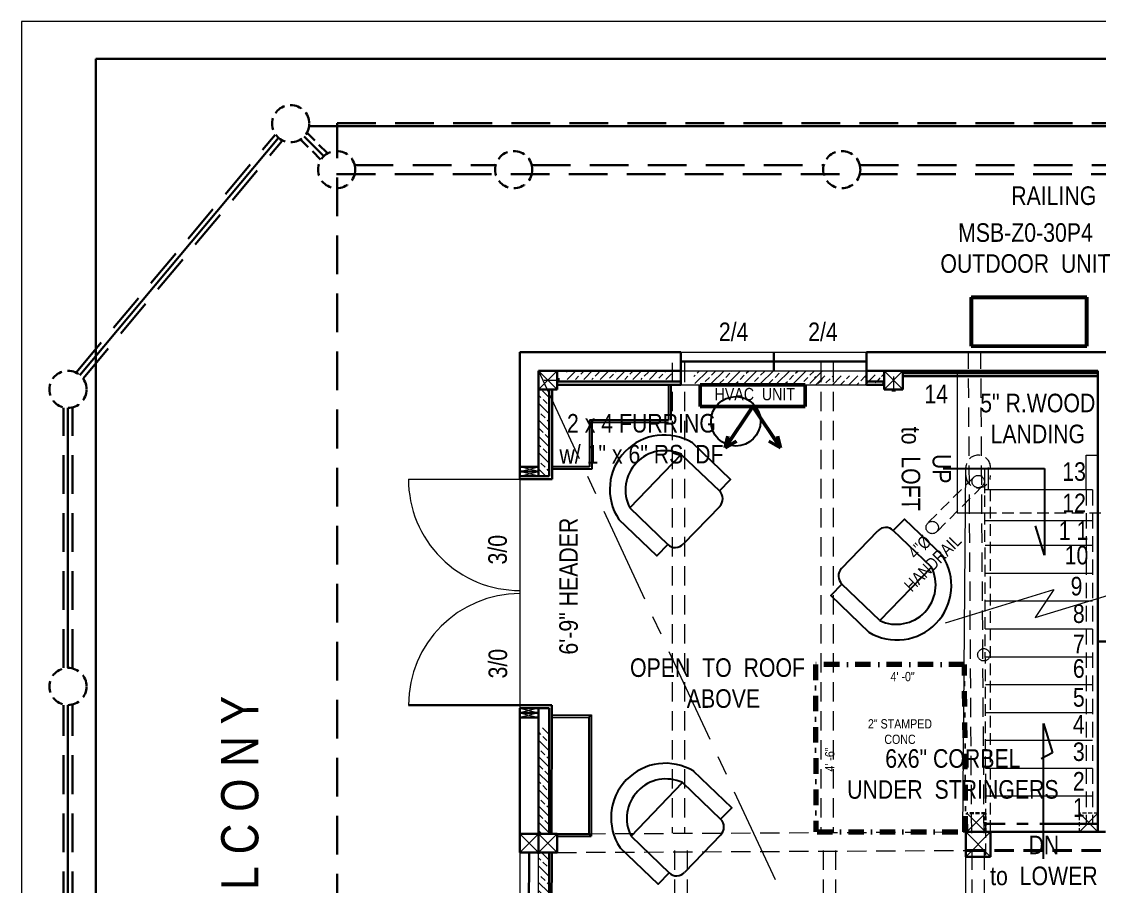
# Model space of a CAD drawing. Header units: inches. Extents: x -298 to 15350, y -6 to 2753.
# Drawn here: x 7122.6 to 7470.8, y 1494.3 to 1773.8 of the extents above; entities that cross this region are included whole.
import ezdxf

# ---------------------------------------------------------------- set-up
doc = ezdxf.new("R2010")
doc.units = ezdxf.units.IN
doc.header["$MEASUREMENT"] = 0
for name, pattern in [('CENTER', [2, 1.25, -0.25, 0.25, -0.25]), ('DASHDOT2', [0.5, 0.25, -0.125, 0, -0.125]), ('HIDDEN', [0.375, 0.25, -0.125])]:
    doc.linetypes.add(name, pattern=pattern)
for name, color, linetype, lineweight in [('BUILT-INS', 36, 'Continuous', 25), ('CABINETS', 36, 'HIDDEN', 25), ('DOORS', 7, 'Continuous', 60), ('EXISTING CEILING BEAMS', 255, 'HIDDEN', 20), ('FLOOR JOIST', 7, 'Continuous', 20), ('FURNITURE', 36, 'Continuous', 25), ('HVAC', 1, 'Continuous', 50), ('NEW  ROUIGH SAWN  BEAMS', 3, 'HIDDEN', 40), ('NEW FRAMING', 6, 'Continuous', 30), ('NEW FRAMMING', 6, 'Continuous', 30), ('PLUMBING', 3, 'Continuous', 20), ('ROOF', 7, 'HIDDEN', 30), ('ROOF FRAMING', 7, 'Continuous', 20), ('STAIRS', 7, 'Continuous', 20), ('WALL FRAMING', 9, 'CENTER', 30), ('WALLS', 7, 'Continuous', 30), ('WINDOWS', 5, 'Continuous', 30)]:
    doc.layers.add(name, color=color, linetype=linetype, lineweight=lineweight)
for name, color, linetype in [('TEXT', 7, 'Continuous'), ('TEXT80', 9, 'Continuous'), ('TITLE BLOCK', 7, 'Continuous')]:
    doc.layers.add(name, color=color, linetype=linetype)
doc.styles.add('ARCHENT', font='technical.ttf', dxfattribs={"height": 6})

# ---------------------------------------------------------------- blocks, each defined once
blk = doc.blocks.new('A$C4B672F97')
at = {"layer": 'STAIRS', "color": 7, "linetype": 'HIDDEN', "lineweight": 9, "ltscale": 15}
for p, q in [((-3.14, 2.52), (-17.99, -12.33)), ((-0.31, -0.31), (-15.16, -15.16))]:
    blk.add_line(p, q, dxfattribs=at)
at = {"layer": 'STAIRS', "linetype": 'DASHDOT2', "lineweight": 9, "ltscale": 150}
for centre in [(-1.72, 1.1), (-16.57, -13.75)]:
    blk.add_circle(centre, 2, dxfattribs=at)
at = {"layer": 'STAIRS', "color": 7, "linetype": 'HIDDEN', "lineweight": 9, "ltscale": 15}
for centre, start, end in [((-1.72, 5.62), 0, 180), ((-1.72, 3.1), 180, 0)]:
    blk.add_arc(centre, 4, start, end, dxfattribs=at)

msp = doc.modelspace()

# ---------------------------------------------------------------- hatches: boundary and pattern name
at = {"layer": 'NEW FRAMING', "linetype": 'Continuous', "lineweight": 9, "ltscale": 25}
h = msp.add_hatch(dxfattribs=at)
h.set_pattern_fill('ANSI33', color=256, scale=15, style=0)
h.set_pattern_definition([(45, (2360.5694, 394.9716), (-2.6516504, 2.6516504), []), (45, (2363.221, 394.9716), (-2.6516504, 2.6516504), [1.875, -0.9375])])
h.paths.add_polyline_path([(7298.58661, 1661.12837), (7298.58661, 1658.12837), (7332.58661, 1658.12837), (7332.58661, 1661.12837)])
h = msp.add_hatch(dxfattribs=at)
h.set_pattern_fill('ANSI33', color=256, scale=15, style=0)
h.set_pattern_definition([(45, (2404.787, 396.599), (-2.6516504, 2.6516504), []), (45, (2407.4385, 396.599), (-2.6516504, 2.6516504), [1.875, -0.9375])])
h.paths.add_polyline_path([(7381.80406, 1659.75569), (7339.80406, 1659.75569), (7339.80406, 1656.75569), (7381.80406, 1656.75569)])
h.paths.add_polyline_path([(7381.80406, 1660.90908), (7339.80406, 1660.90908), (7339.80406, 1659.75569), (7381.80406, 1659.75569)])
h = msp.add_hatch(dxfattribs=at)
h.set_pattern_fill('ANSI33', color=256, scale=15, style=0)
h.set_pattern_definition([(45, (2443.792, 396.166), (-2.6516504, 2.6516504), []), (45, (2446.4437, 396.166), (-2.6516504, 2.6516504), [1.875, -0.9375])])
h.paths.add_polyline_path([(7401.34281, 1656.32279), (7401.34281, 1659.32279), (7378.80933, 1659.32279), (7378.80933, 1656.32279)])
h = msp.add_hatch(dxfattribs=at)
h.set_pattern_fill('ANSI33', color=256, scale=15, style=0)
h.set_pattern_definition([(45, (2459.9864, 396.4), (-2.6516504, 2.6516504), []), (45, (2462.638, 396.4), (-2.6516504, 2.6516504), [1.875, -0.9375])])
h.paths.add_polyline_path([(7401.34281, 1656.55696), (7401.34281, 1659.55696), (7395.00364, 1659.55696), (7395.00364, 1656.55696)])
h = msp.add_hatch(dxfattribs=at)
h.set_pattern_fill('ANSI33', color=256, scale=15, style=0)
h.set_pattern_definition([(45, (2445.6567, 397.017), (-2.6516504, 2.6516504), []), (45, (2448.3084, 397.017), (-2.6516504, 2.6516504), [1.875, -0.9375])])
h.paths.add_polyline_path([(7407.34281, 1660.90935), (7407.34281, 1660.17365), (7422.67399, 1660.17365), (7422.67399, 1660.90935)])
h.paths.add_polyline_path([(7407.34281, 1659.90935), (7422.67399, 1659.90937), (7422.67399, 1660.17365), (7407.34281, 1660.17365)])
h = msp.add_hatch(dxfattribs=at)
h.set_pattern_fill('ANSI33', color=256, scale=15, style=0)
h.set_pattern_definition([(45, (2496.0007, 396.7866), (-2.6516504, 2.6516504), []), (45, (2498.6523, 396.7866), (-2.6516504, 2.6516504), [1.875, -0.9375])])
h.paths.add_polyline_path([(7470.34291, 1659.94346), (7470.34291, 1660.90934), (7431.01791, 1660.90934), (7431.01791, 1659.94346)])
h = msp.add_hatch(dxfattribs=at)
h.set_pattern_fill('ANSI33', color=256, scale=15, angle=90, style=0)
h.set_pattern_definition([(135, (8555.9147, -3317.5678), (-2.6516504, -2.6516504), []), (135, (8555.9147, -3314.916), (-2.6516504, -2.6516504), [1.875, -0.9375])])
h.paths.add_polyline_path([(7289.75792, 1626.90975), (7292.75792, 1626.90975), (7292.75792, 1654.44943), (7289.75792, 1654.44943)])
h = msp.add_hatch(dxfattribs=at)
h.set_pattern_fill('ANSI33', color=256, scale=15, angle=90, style=0)
h.set_pattern_definition([(135, (8555.8597, -3426.424), (-2.6516504, -2.6516504), []), (135, (8555.8597, -3423.7724), (-2.6516504, -2.6516504), [1.875, -0.9375])])
h.paths.add_polyline_path([(7289.7029, 1511.59322), (7292.7029, 1511.59322), (7292.7029, 1545.59322), (7289.7029, 1545.59322)])
h = msp.add_hatch(dxfattribs=at)
h.set_pattern_fill('ANSI33', color=256, scale=15, angle=90, style=0)
h.set_pattern_definition([(135, (8555.89, -3467.057), (-2.6516504, -2.6516504), []), (135, (8555.89, -3464.4054), (-2.6516504, -2.6516504), [1.875, -0.9375])])
h.paths.add_polyline_path([(7289.73314, 1470.96018), (7292.73314, 1470.96018), (7292.73314, 1504.96018), (7289.73314, 1504.96018)])

# ---------------------------------------------------------------- linework, layer by layer
at = {"layer": 'BUILT-INS', "ltscale": 20}
for p, q in [((7331.59281, 1656.4094), (7331.59281, 1644.90887)), ((7332.34281, 1656.4094), (7332.34281, 1644.90887)), ((7331.59281, 1644.90887), (7306.0827, 1644.90887)), ((7331.59281, 1644.15887), (7306.0827, 1644.15887)), ((7306.09748, 1644.90887), (7306.08425, 1629.90255)), ((7306.84748, 1644.90821), (7306.83358, 1629.15189)), ((7306.08425, 1629.90255), (7294.00181, 1629.90255)), ((7306.83425, 1629.15255), (7294.00181, 1629.15255)), ((7293.88753, 1549.65272), (7306.61878, 1549.70463)), ((7293.8908, 1548.90273), (7305.86886, 1548.955)), ((7305.86886, 1548.955), (7305.85026, 1511.3138)), ((7306.61954, 1549.70463), (7306.59989, 1510.57178)), ((7295.59052, 1511.26902), (7305.85026, 1511.3138)), ((7295.5938, 1510.51903), (7306.59989, 1510.57178))]:
    msp.add_line(p, q, dxfattribs=at)
at = {"layer": 'CABINETS', "color": 7, "ltscale": 25}
msp.add_line((7283.59281, 1625.90975), (7283.59283, 1626.90975), dxfattribs=at)
at = {"layer": 'CABINETS', "ltscale": 25}
for p, q in [((7305.86886, 1548.955), (7306.61878, 1549.70463)), ((7305.85026, 1511.31994), (7306.59989, 1510.57178))]:
    msp.add_line(p, q, dxfattribs=at)
at = {"layer": 'DOORS', "color": 6, "lineweight": 9, "ltscale": 15}
msp.add_line((7247.59281, 1625.90975), (7283.59281, 1625.90975), dxfattribs=at)
at = {"layer": 'DOORS', "color": 6, "linetype": 'Continuous', "lineweight": 9, "ltscale": 25}
for centre, start, end in [((7283.59281, 1625.90975), 180, 270.0000624), ((7283.59281, 1552.90975), 90.0000624, 180)]:
    msp.add_arc(centre, 36, start, end, dxfattribs=at)
at = {"layer": 'EXISTING CEILING BEAMS', "linetype": 'HIDDEN', "ltscale": 25}
for p, q in [((7429.57206, 1511.54059), (7428.52354, 1666.90859)), ((7433.5697, 1511.55743), (7432.52368, 1666.9085)), ((7332.80919, 1663.44943), (7332.8093, 1511.45699)), ((7336.80685, 1663.45958), (7336.8093, 1511.45699)), ((7380.80919, 1663.44943), (7380.8093, 1511.45699)), ((7384.80685, 1663.45958), (7384.8093, 1511.45699)), ((7333.59109, 1505.9049), (7333.5912, 1353.91246)), ((7337.58876, 1505.91505), (7337.5912, 1353.91246)), ((7381.59109, 1505.9049), (7381.5912, 1353.91246)), ((7385.58876, 1505.91505), (7385.5912, 1353.91246)), ((7429.59109, 1505.9018), (7429.5912, 1353.90935)), ((7433.58876, 1505.91194), (7433.5912, 1353.90935))]:
    msp.add_line(p, q, dxfattribs=at)
at = {"layer": 'EXISTING CEILING BEAMS', "color": 6, "linetype": 'Continuous', "lineweight": 9, "ltscale": 25}
for p, q in [((7289.592, 1628.40975), (7283.59281, 1629.90975)), ((7283.59281, 1628.40975), (7289.592, 1629.90975)), ((7289.592, 1626.90975), (7283.59281, 1628.40975)), ((7283.59281, 1626.90975), (7289.592, 1628.40975)), ((7289.58769, 1550.40895), (7283.5883, 1548.90974)), ((7289.58788, 1551.90895), (7283.5885, 1550.40974)), ((7283.5885, 1550.40974), (7289.58749, 1548.90895)), ((7283.5887, 1551.90974), (7289.58769, 1550.40895))]:
    msp.add_line(p, q, dxfattribs=at)
at = {"layer": 'EXISTING CEILING BEAMS', "color": 7, "ltscale": 25}
for p, q in [((7295.59052, 1511.26902), (7427.64162, 1511.9244)), ((7295.59052, 1505.26902), (7427.64162, 1505.9244))]:
    msp.add_line(p, q, dxfattribs=at)
at = {"layer": 'FLOOR JOIST', "color": 1, "linetype": 'DASHDOT2', "lineweight": 100, "ltscale": 20}
for p, q in [((7427.22112, 1566.0332), (7379.11734, 1565.99049)), ((7379.11734, 1565.99049), (7379.19234, 1511.99049)), ((7427.64402, 1511.99089), (7427.22112, 1566.0332)), ((7379.64402, 1511.99089), (7427.64402, 1511.99089))]:
    msp.add_line(p, q, dxfattribs=at)
at = {"layer": 'FURNITURE', "linetype": 'Continuous', "ltscale": 0.75}
for p, q in [((7319.11622, 1616.6209), (7335.77202, 1633.92034)), ((7348.15171, 1617.10092), (7336.39271, 1604.88752)), ((7387.49943, 1597.00367), (7399.25843, 1609.21707)), ((7416.53492, 1597.48369), (7399.87912, 1580.18425)), ((7319.52857, 1510.52921), (7336.18437, 1527.82865)), ((7348.56406, 1511.00923), (7336.80506, 1498.79583))]:
    msp.add_line(p, q, dxfattribs=at)
for points in [[(7335.75636, 1633.91785), (7335.75636, 1633.91785), (7348.04069, 1622.09057), (7351.60979, 1625.79759), (7339.32546, 1637.62487)], [(7319.11622, 1616.6209), (7319.11622, 1616.6209), (7331.40055, 1604.79362), (7327.83145, 1601.0866), (7315.54712, 1612.91388)], [(7416.53492, 1597.48369), (7416.53492, 1597.48369), (7404.25059, 1609.31097), (7407.81969, 1613.01799), (7420.10402, 1601.19071)], [(7399.89479, 1580.18674), (7399.89479, 1580.18674), (7387.61046, 1592.01402), (7384.04136, 1588.307), (7396.32569, 1576.47972)], [(7336.16871, 1527.82616), (7336.16871, 1527.82616), (7348.45304, 1515.99888), (7352.02214, 1519.7059), (7339.73781, 1531.53318)], [(7319.52857, 1510.52921), (7319.52857, 1510.52921), (7331.8129, 1498.70193), (7328.2438, 1494.99491), (7315.95947, 1506.82219)]]:
    msp.add_lwpolyline(points, dxfattribs=at)
at = {"layer": 'FURNITURE', "linetype": 'Continuous', "ltscale": 15}
msp.add_circle((7353.34306, 1644.59637), 8, dxfattribs=at)
at = {"layer": 'FURNITURE', "linetype": 'Continuous', "ltscale": 0.75}
for centre, radius, start, end in [((7330.22439, 1622.5938), 17.58189, 58.7663418, 213.4055618), ((7330.40974, 1622.41534), 12.69327, 65.0105418, 207.1613018), ((7345.59303, 1619.54684), 3.5301, 316.0859418, 46.0859418), ((7401.80144, 1606.76867), 3.5301, 46.0859418, 136.0859418), ((7333.8497, 1607.33592), 3.5301, 226.0859418, 316.0859418), ((7405.42675, 1591.5108), 17.58189, 238.7663418, 33.4055618), ((7390.05812, 1594.55775), 3.5301, 136.0859418, 226.0859418), ((7405.2414, 1591.68925), 12.69327, 245.0105418, 27.1613018), ((7330.63674, 1516.50211), 17.58189, 58.7663418, 213.4055618), ((7330.82209, 1516.32365), 12.69327, 65.0105418, 207.1613018), ((7346.00538, 1513.45515), 3.5301, 316.0859418, 46.0859418), ((7334.26205, 1501.24423), 3.5301, 226.0859418, 316.0859418)]:
    msp.add_arc(centre, radius, start, end, dxfattribs=at)
at = {"layer": 'HVAC', "color": 1, "linetype": 'Continuous', "lineweight": 50, "ltscale": 20}
for p, q in [((7429.39381, 1684.62098), (7466.64381, 1684.62098)), ((7429.39381, 1684.62098), (7429.39381, 1668.87098)), ((7466.64381, 1684.62098), (7466.64381, 1668.87098)), ((7429.39381, 1668.87098), (7466.64381, 1668.87098))]:
    msp.add_line(p, q, dxfattribs=at)
at = {"layer": 'HVAC', "ltscale": 15}
for p, q in [((7341.80808, 1656.41567), (7341.8055, 1649.41567)), ((7375.80808, 1656.40315), (7375.8055, 1649.40315))]:
    msp.add_line(p, q, dxfattribs=at)
at = {"layer": 'HVAC', "ltscale": 25}
for p, q in [((7375.80808, 1656.40315), (7341.80808, 1656.41567)), ((7375.8055, 1649.40315), (7341.8055, 1649.41567)), ((7358.8055, 1649.40941), (7349.86694, 1636.04785)), ((7358.8055, 1649.40941), (7367.74406, 1636.04785)), ((7350.78512, 1639.80065), (7349.86694, 1636.04785)), ((7349.86694, 1636.04785), (7353.55669, 1638.20478)), ((7367.74406, 1636.04785), (7364.05431, 1638.20478)), ((7366.82588, 1639.80065), (7367.74406, 1636.04785))]:
    msp.add_line(p, q, dxfattribs=at)
at = {"layer": 'NEW  ROUIGH SAWN  BEAMS', "color": 6, "linetype": 'HIDDEN', "ltscale": 25}
msp.add_line((7427.59333, 1505.89996), (7610.60031, 1505.90668), dxfattribs=at)
at = {"layer": 'NEW FRAMING', "color": 28, "lineweight": 30, "ltscale": 15}
msp.add_line((7407.34286, 1659.15935), (7470.34291, 1659.15944), dxfattribs=at)
at = {"layer": 'NEW FRAMING', "ltscale": 15}
for p, q in [((7407.34287, 1660.15935), (7470.34291, 1660.15944)), ((7295.59281, 1657.40935), (7335.59281, 1657.40941)), ((7395.59281, 1657.40949), (7401.34281, 1657.4095)), ((7283.59281, 1552.90975), (7247.59281, 1552.90975)), ((7283.59281, 1552.90975), (7289.59281, 1552.90975)), ((7293.08364, 1551.9085), (7293.03274, 1511.26902)), ((7293.09281, 1505.26902), (7293.06178, 1468.05622)), ((7293.87632, 1505.26902), (7293.84686, 1468.05621))]:
    msp.add_line(p, q, dxfattribs=at)
at = {"layer": 'NEW FRAMING', "color": 28, "ltscale": 15}
for p, q in [((7294.05732, 1654.90935), (7294.00017, 1625.90255)), ((7295.59281, 1656.40935), (7335.59281, 1656.40941)), ((7395.59281, 1656.40949), (7401.34281, 1656.4095)), ((7293.88341, 1552.91574), (7293.82275, 1511.26902))]:
    msp.add_line(p, q, dxfattribs=at)
at = {"layer": 'NEW FRAMING', "color": 28, "lineweight": 20, "ltscale": 15}
msp.add_line((7335.59282, 1656.40941), (7395.59282, 1656.40941), dxfattribs=at)
at = {"layer": 'NEW FRAMING', "color": 6, "ltscale": 15}
for p, q in [((7289.592, 1629.90975), (7283.59281, 1629.90975)), ((7289.592, 1628.40975), (7283.59281, 1628.40975)), ((7289.592, 1626.90975), (7283.59281, 1626.90975)), ((7293.08776, 1626.90975), (7289.592, 1626.90975)), ((7289.58769, 1550.40895), (7283.5885, 1550.40974)), ((7289.58788, 1551.90895), (7283.5887, 1551.90974)), ((7293.08364, 1551.9085), (7289.58788, 1551.90895)), ((7289.58749, 1548.90895), (7283.5883, 1548.90974))]:
    msp.add_line(p, q, dxfattribs=at)
at = {"layer": 'NEW FRAMING', "color": 7, "ltscale": 15}
for p, q in [((7283.59283, 1626.90975), (7289.59283, 1626.90975)), ((7289.592, 1551.90793), (7283.59281, 1551.90871))]:
    msp.add_line(p, q, dxfattribs=at)
at = {"layer": 'NEW FRAMING', "color": 28, "lineweight": 30, "ltscale": 25}
msp.add_line((7283.59281, 1625.90975), (7294.00017, 1625.90255), dxfattribs=at)
at = {"layer": 'NEW FRAMING', "ltscale": 25}
for p, q in [((7289.58883, 1552.90896), (7293.88266, 1552.91574)), ((7289.59281, 1552.90975), (7293.88264, 1552.90274))]:
    msp.add_line(p, q, dxfattribs=at)
at = {"layer": 'NEW FRAMMING', "color": 6, "linetype": 'Continuous', "ltscale": 25}
msp.add_line((7293.08776, 1654.90935), (7293.08776, 1626.90975), dxfattribs=at)
at = {"layer": 'PLUMBING', "color": 1, "linetype": 'Continuous', "lineweight": 50, "ltscale": 20}
for p, q in [((7429.48428, 1684.65472), (7466.73428, 1684.65472)), ((7429.48428, 1684.65472), (7429.48428, 1668.90472)), ((7466.73428, 1684.65472), (7466.73428, 1668.90472)), ((7429.48428, 1668.90472), (7466.73428, 1668.90472))]:
    msp.add_line(p, q, dxfattribs=at)
at = {"layer": 'ROOF', "linetype": 'Continuous', "ltscale": 50}
for p, q in [((7215.5465, 1739.90935), (7757.59281, 1739.90935)), ((7141.44443, 1659.5099), (7205.64889, 1736.19856)), ((7137.59281, 1564.90935), (7137.59281, 1648.90935)), ((7137.59281, 1467.90935), (7137.59281, 1552.90935))]:
    msp.add_line(p, q, dxfattribs=at)
at = {"layer": 'ROOF', "color": 7, "linetype": 'HIDDEN', "ltscale": 50}
msp.add_line((7224.59281, 1279.60633), (7224.59281, 1740.90935), dxfattribs=at)
at = {"layer": 'ROOF', "linetype": 'HIDDEN', "ltscale": 50}
for p, q in [((7224.59281, 1740.90935), (7787.59281, 1740.90935)), ((7140.29429, 1660.4728), (7204.49876, 1737.16147)), ((7142.59457, 1658.54699), (7206.79903, 1735.23566)), ((7220.25371, 1730.24845), (7213.8875, 1736.61466)), ((7230.20712, 1727.40935), (7275.78333, 1727.40935)), ((7287.40228, 1727.40935), (7381.78333, 1727.40935)), ((7393.40228, 1727.40935), (7503.78333, 1727.40935)), ((7224.39764, 1724.40935), (7735.78333, 1724.40935)), ((7136.09281, 1564.90935), (7136.09281, 1648.90935)), ((7139.09281, 1564.90935), (7139.09281, 1648.90935)), ((7136.09281, 1467.90935), (7136.09281, 1552.90935)), ((7139.09281, 1467.90935), (7139.09281, 1552.90935))]:
    msp.add_line(p, q, dxfattribs=at)
at = {"layer": 'ROOF', "linetype": 'HIDDEN', "ltscale": 15}
for p, q in [((7219.19305, 1729.18779), (7212.82684, 1735.554)), ((7221.31437, 1731.30911), (7214.94816, 1737.67532))]:
    msp.add_line(p, q, dxfattribs=at)
at = {"layer": 'ROOF', "ltscale": 15}
for centre in [(7209.5484, 1740.75859), (7224.39764, 1725.90935), (7281.59281, 1725.90935), (7387.59281, 1725.90935), (7137.59281, 1654.90935), (7137.59281, 1558.90935)]:
    msp.add_circle(centre, 6, dxfattribs=at)
at = {"layer": 'ROOF FRAMING', "color": 7, "linetype": 'CENTER', "lineweight": 9, "ltscale": 25}
msp.add_line((7289.59281, 1660.90935), (7429.5912, 1359.90935), dxfattribs=at)
at = {"layer": 'ROOF FRAMING', "color": 7, "linetype": 'DASHDOT2', "lineweight": 9, "ltscale": 150}
msp.add_line((7433.81395, 1621.37518), (7433.81395, 1629.33864), dxfattribs=at)
at = {"layer": 'STAIRS', "linetype": 'Continuous', "ltscale": 15}
for p in [(7424.84281, 1660.90935), (7434.84281, 1614.90935)]:
    msp.add_line(p, (7424.84281, 1614.90935), dxfattribs=at)
at = {"layer": 'STAIRS', "linetype": 'Continuous', "lineweight": 20, "ltscale": 15}
for p, q in [((7466.52004, 1622.43222), (7466.52007, 1633.66417)), ((7426.66183, 1511.91712), (7427.66183, 1629.65019)), ((7435.0202, 1622.43222), (7435.02023, 1629.66525)), ((7468.55126, 1612.43215), (7433.84714, 1612.43218))]:
    msp.add_line(p, q, dxfattribs=at)
at = {"layer": 'STAIRS', "color": 7, "linetype": 'Continuous', "lineweight": 9, "ltscale": 20}
msp.add_line((7466.58283, 1633.66417), (7470.58283, 1633.66405), dxfattribs=at)
at = {"layer": 'STAIRS', "linetype": 'HIDDEN', "lineweight": 20, "ltscale": 15}
for p, q in [((7434.1637, 1504.41712), (7433.81395, 1623.75937)), ((7435.59281, 1511.94692), (7435.59281, 1622.41717))]:
    msp.add_line(p, q, dxfattribs=at)
at = {"layer": 'STAIRS', "lineweight": 20, "ltscale": 15}
for p, q in [((7468.55126, 1622.43222), (7433.81785, 1622.42711)), ((7468.55126, 1604.43222), (7433.87059, 1604.43222)), ((7468.55126, 1595.43222), (7433.89696, 1595.43222)), ((7421.13276, 1579.48161), (7456.07433, 1590.2687)), ((7450.127, 1581.14329), (7482.20206, 1591.04544)), ((7456.07433, 1590.2687), (7450.127, 1581.14329)), ((7468.55126, 1586.43228), (7433.92334, 1586.43222)), ((7468.55126, 1577.43222), (7433.94972, 1577.43222)), ((7468.55126, 1568.43222), (7433.97609, 1568.43222)), ((7468.55126, 1559.43228), (7434.00247, 1559.43222)), ((7468.55126, 1550.43228), (7434.02884, 1550.43222)), ((7468.55126, 1541.43228), (7434.05522, 1541.43222)), ((7468.55126, 1532.43228), (7434.0816, 1532.43222)), ((7468.55126, 1523.43222), (7434.10797, 1523.43222))]:
    msp.add_line(p, q, dxfattribs=at)
at = {"layer": 'STAIRS', "linetype": 'HIDDEN', "lineweight": 9, "ltscale": 20}
for p, q in [((7466.52004, 1622.43222), (7466.52004, 1514.43222)), ((7468.55126, 1622.43222), (7468.55126, 1514.43222))]:
    msp.add_line(p, q, dxfattribs=at)
at = {"layer": 'STAIRS', "color": 9, "linetype": 'HIDDEN', "lineweight": 20, "ltscale": 15}
msp.add_line((7471.34281, 1614.90935), (7434.84281, 1614.90935), dxfattribs=at)
at = {"layer": 'STAIRS', "color": 6, "linetype": 'HIDDEN', "lineweight": 9, "ltscale": 5}
for p in [(7464.36812, 1511.9258), (7470.36812, 1517.9258)]:
    msp.add_line(p, (7464.36812, 1517.9258), dxfattribs=at)
at = {"layer": 'STAIRS', "linetype": 'CENTER', "lineweight": 9, "ltscale": 25}
msp.add_line((7427.59366, 1505.6744), (7427.59366, 1359.90935), dxfattribs=at)
at = {"layer": 'STAIRS', "color": 9, "linetype": 'DASHDOT2', "lineweight": 9, "ltscale": 150}
msp.add_circle((7433.49011, 1569.14227), 2, dxfattribs=at)
at = {"layer": 'TEXT', "color": 9, "linetype": 'Continuous', "ltscale": 15}
for p, q in [((7420.358, 1629.3537), (7453.09281, 1629.3537)), ((7453.09281, 1629.3537), (7453.09281, 1601.33499)), ((7453.09281, 1601.33499), (7450.23294, 1610.80724))]:
    msp.add_line(p, q, dxfattribs=at)
at = {"layer": 'TEXT', "linetype": 'Continuous', "ltscale": 15}
for p, q in [((7452.81265, 1503.17929), (7452.81265, 1546.89408)), ((7452.81265, 1546.89408), (7455.67252, 1537.42183))]:
    msp.add_line(p, q, dxfattribs=at)
at = {"layer": 'TEXT', "ltscale": 15}
msp.add_line((7455.67252, 1537.42183), (7452.02074, 1535.48107), dxfattribs=at)
at = {"layer": 'TITLE BLOCK', "color": 7, "linetype": 'Continuous', "lineweight": 0, "ltscale": 0.5}
for p, q in [((7938.57585, 1773.76344), (7122.5914, 1773.76344)), ((7122.5914, 1773.76344), (7122.5914, 1245.76553))]:
    msp.add_line(p, q, dxfattribs=at)
at = {"layer": 'TITLE BLOCK', "color": 7, "linetype": 'Continuous', "lineweight": 30, "ltscale": 0.5}
for p, q in [((7146.5914, 1761.76344), (7146.5914, 1257.76553)), ((7926.57585, 1761.76344), (7146.5914, 1761.76344))]:
    msp.add_line(p, q, dxfattribs=at)
at = {"layer": 'WALL FRAMING', "color": 7, "ltscale": 15}
for p, q in [((7295.59281, 1660.90935), (7289.59281, 1660.90935)), ((7407.34281, 1660.90935), (7401.34281, 1660.90935)), ((7283.59052, 1505.26902), (7283.59052, 1511.26902)), ((7283.59281, 1505.27131), (7283.59281, 1510.85113))]:
    msp.add_line(p, q, dxfattribs=at)
at = {"layer": 'WALL FRAMING', "color": 9, "linetype": 'Continuous', "lineweight": 9, "ltscale": 150}
for p, q in [((7291.48321, 1657.93319), (7296.17473, 1657.93319)), ((7296.17473, 1658.52404), (7296.17473, 1657.93319)), ((7296.17473, 1657.93319), (7296.17473, 1657.34234)), ((7404.34281, 1659.01895), (7404.34281, 1654.32743)), ((7404.34281, 1654.32743), (7403.75196, 1654.32743)), ((7404.93366, 1654.32743), (7404.34281, 1654.32743))]:
    msp.add_line(p, q, dxfattribs=at)
at = {"layer": 'WALL FRAMING', "color": 6, "linetype": 'Continuous', "lineweight": 30, "ltscale": 25}
for p, q in [((7283.59281, 1629.90975), (7283.59283, 1626.90975)), ((7283.5883, 1548.90974), (7283.58872, 1551.90974)), ((7289.58338, 1548.90998), (7289.58379, 1551.90998))]:
    msp.add_line(p, q, dxfattribs=at)
at = {"layer": 'WALL FRAMING', "color": 6, "linetype": 'Continuous', "lineweight": 9, "ltscale": 15}
for p, q in [((7427.97643, 1517.92987), (7433.97643, 1511.92987)), ((7427.97643, 1511.92987), (7433.97643, 1517.92987)), ((7464.36812, 1517.9258), (7470.36812, 1511.9258)), ((7464.36812, 1511.9258), (7470.36812, 1517.9258))]:
    msp.add_line(p, q, dxfattribs=at)
at = {"layer": 'WALL FRAMING', "color": 6, "linetype": 'HIDDEN', "ltscale": 5}
for p, q in [((7427.97643, 1511.92987), (7427.97643, 1517.92987)), ((7433.97643, 1517.92987), (7427.97643, 1517.92987)), ((7433.97643, 1511.92987), (7433.97643, 1517.92987)), ((7470.36812, 1511.9258), (7470.36812, 1517.9258)), ((7434.59366, 1511.9244), (7428.59366, 1511.9244))]:
    msp.add_line(p, q, dxfattribs=at)
at = {"layer": 'WALL FRAMING', "color": 4, "ltscale": 15}
msp.add_line((7435.59195, 1511.96197), (7427.59298, 1511.96197), dxfattribs=at)
at = {"layer": 'WALL FRAMING', "color": 7, "linetype": 'Continuous', "lineweight": 9, "ltscale": 25}
for p, q in [((7427.64402, 1503.89051), (7435.64402, 1511.99089)), ((7427.64402, 1511.99089), (7435.6416, 1503.89051))]:
    msp.add_line(p, q, dxfattribs=at)
at = {"layer": 'WALL FRAMING', "ltscale": 15}
for p, q in [((7470.36812, 1514.49172), (7434.13418, 1514.49172)), ((7224.59281, 1504.85113), (7224.59281, 1510.85113))]:
    msp.add_line(p, q, dxfattribs=at)
at = {"layer": 'WALL FRAMING', "color": 9, "ltscale": 15}
msp.add_line((7289.59281, 1504.85113), (7289.59281, 1510.85113), dxfattribs=at)
msp.add_line((7289.59281, 1504.85113), (7289.59281, 1510.85113), dxfattribs=at)
msp.add_line((7289.59281, 1504.85113), (7289.59281, 1510.85113), dxfattribs=at)
msp.add_line((7289.59281, 1504.85113), (7289.59281, 1510.85113), dxfattribs=at)
at = {"layer": 'WALLS', "ltscale": 15}
for p, q in [((7283.59283, 1626.90975), (7283.59281, 1666.90935)), ((7283.59281, 1666.90935), (7335.59281, 1666.90935)), ((7335.59281, 1666.90935), (7335.59281, 1660.90935)), ((7365.59281, 1666.90935), (7365.59281, 1660.90935)), ((7395.59281, 1666.90935), (7534.59279, 1666.90595)), ((7395.59281, 1666.90935), (7395.59281, 1660.90935)), ((7395.59281, 1666.90935), (7472.84281, 1666.90935)), ((7395.59281, 1666.90935), (7472.84281, 1666.90935)), ((7289.592, 1626.90975), (7289.59281, 1660.90935)), ((7289.59281, 1660.90935), (7335.59281, 1660.90935)), ((7289.59281, 1654.90935), (7289.59281, 1660.90935)), ((7295.59281, 1654.90935), (7295.59281, 1660.90935)), ((7395.59281, 1660.90935), (7470.34291, 1660.90935)), ((7401.34281, 1654.90935), (7401.34281, 1660.90935)), ((7407.34281, 1654.90935), (7407.34281, 1660.90935)), ((7295.59281, 1654.90935), (7289.59281, 1654.90935)), ((7407.34281, 1654.90935), (7401.34281, 1654.90935)), ((7283.58804, 1510.85191), (7283.59281, 1551.90871)), ((7289.59281, 1510.85113), (7289.58379, 1551.90793)), ((7283.59052, 1505.26902), (7283.58804, 1510.85191)), ((7289.59052, 1511.26902), (7283.59052, 1511.26902)), ((7295.59052, 1511.26902), (7289.59052, 1511.26902)), ((7289.59281, 1504.85113), (7289.59281, 1510.85113)), ((7289.59648, 1505.27498), (7289.59281, 1510.85113)), ((7289.59281, 1504.85113), (7289.59281, 1510.85113)), ((7295.59052, 1505.26902), (7295.59052, 1511.26902)), ((7289.59052, 1505.26902), (7283.59052, 1505.26902)), ((7295.59052, 1505.26902), (7289.59052, 1505.26902))]:
    msp.add_line(p, q, dxfattribs=at)
at = {"layer": 'WALLS', "lineweight": 20, "ltscale": 15}
for p, q in [((7335.59281, 1666.90935), (7395.59281, 1666.90935)), ((7335.59281, 1660.90935), (7395.59281, 1660.90935)), ((7289.59281, 1359.90935), (7289.59281, 1504.85113))]:
    msp.add_line(p, q, dxfattribs=at)
at = {"layer": 'WALLS', "color": 7, "linetype": 'Continuous', "lineweight": 9, "ltscale": 15}
for p, q in [((7289.59281, 1660.90935), (7295.59281, 1654.90935)), ((7289.59281, 1654.90935), (7295.59281, 1660.90935)), ((7401.34281, 1660.90935), (7407.34281, 1654.90935)), ((7401.34281, 1654.90935), (7407.34281, 1660.90935)), ((7283.59052, 1511.26902), (7289.59052, 1505.26902)), ((7283.59052, 1505.26902), (7289.59052, 1511.26902)), ((7289.59052, 1511.26902), (7295.59052, 1505.26902)), ((7289.59052, 1505.26902), (7295.59052, 1511.26902))]:
    msp.add_line(p, q, dxfattribs=at)
at = {"layer": 'WALLS', "color": 6, "ltscale": 15}
for p, q in [((7335.59281, 1660.90935), (7335.59282, 1656.40941)), ((7395.59281, 1660.90935), (7395.59282, 1656.40941)), ((7470.34357, 1573.4093), (7470.34281, 1660.90935))]:
    msp.add_line(p, q, dxfattribs=at)
at = {"layer": 'WALLS', "color": 6, "lineweight": 20, "ltscale": 15}
msp.add_line((7283.59281, 1625.90975), (7283.59281, 1551.90871), dxfattribs=at)
at = {"layer": 'WALLS', "color": 7, "ltscale": 15}
for p, q in [((7470.34357, 1573.4093), (7573.88454, 1573.40715)), ((7470.34411, 1511.90909), (7470.34357, 1573.4093)), ((7435.59366, 1511.96197), (7427.59298, 1511.96197)), ((7435.59366, 1511.96197), (7427.59366, 1511.96197)), ((7427.64162, 1511.88807), (7427.64162, 1503.88807)), ((7435.64162, 1511.88807), (7427.64162, 1511.88807)), ((7472.84281, 1511.94692), (7434.84281, 1511.96299)), ((7435.64162, 1511.88807), (7435.64162, 1503.88807)), ((7435.6416, 1503.89051), (7427.6416, 1503.89051))]:
    msp.add_line(p, q, dxfattribs=at)
at = {"layer": 'WALLS', "color": 7, "lineweight": 20, "ltscale": 15}
msp.add_line((7283.59052, 1505.26902), (7283.59281, 1465.32367), dxfattribs=at)
at = {"layer": 'WINDOWS', "color": 5, "ltscale": 15}
for p, q in [((7335.59281, 1663.90935), (7365.59281, 1663.90935)), ((7365.59281, 1663.90935), (7395.59281, 1663.90935)), ((7286.37771, 1468.05621), (7286.59281, 1505.36996))]:
    msp.add_line(p, q, dxfattribs=at)

# ---------------------------------------------------------------- block references
at = {"layer": 'PLUMBING', "color": 7, "linetype": 'Continuous', "lineweight": 20, "ltscale": 20}
msp.add_blockref('A$C4B672F97', (7433.38634, 1624.02716), dxfattribs=at)

# ---------------------------------------------------------------- texts
at = {"layer": 'HVAC', "insert": (7359.49149, 1653.35148), "char_height": 4, "width": 360.0625, "attachment_point": 5, "rotation": 0.0327705, "style": 'ARCHENT'}
msp.add_mtext('HVAC  UNIT', dxfattribs=at)
at = {"layer": 'TEXT80', "color": 9, "width": 360.0625, "attachment_point": 5, "style": 'ARCHENT'}
for s, insert, char_height, rotation in [('{\\C7;RAILING}', (7456.09424, 1717.45345), 6, 0.0327705), ('{\\C7;2/4}', (7352.66251, 1673.46499), 6, 0.0327705), ('{\\C7;2/4}', (7381.51599, 1673.46499), 6, 0.0327705), ('{\\C7;5" R.WOOD\\PLANDING}', (7450.92, 1645.45967), 6, 0.0327705), ('{\\C7;UP\\Pto  LOFT}', (7414.88922, 1629.27483), 6, 270.0327705), ('{\\C7; 13}', (7461.69422, 1628.3139), 6, 0.0327705), ('{\\C7; 12}', (7461.69422, 1618.19861), 6, 0.0327705), ('{\\C7;1 1}', (7462.47492, 1609.28767), 6, 0.0327705), ('{\\C7; 4"%%C\\PHANDRAIL }', (7414.62694, 1601.18646), 4, 45.0327705), ('{\\C7; 10}', (7462.47492, 1601.31041), 6, 0.0327705), ('{\\C7; 9}', (7462.47492, 1591.28767), 6, 0.0327705), ('{\\C7;8}', (7464.17519, 1582.38334), 6, 0.0327705), ('{\\C7;7}', (7464.17519, 1572.66643), 6, 0.0327705), ('{\\C7;OPEN  TO  ROOF\\P  ABOVE }', (7347.44699, 1559.96669), 6, 0.0327705), ('{\\C7;6}', (7464.17519, 1564.6822), 6, 0.0327705), ('{\\C7;5}', (7464.17519, 1555.33896), 6, 0.0327705), ('{\\C7;B A L C O N Y}', (7193.18032, 1511.54374), 12, 90.0327705), ('{\\C7;4}', (7464.17519, 1546.67522), 6, 0.0327705), ('{\\C7;3}', (7464.17519, 1537.79227), 6, 0.0327705), ('{\\C6;6x6" CORBEL\\C7;\\P\\C6;UNDER  STRINGERS\\C7; }', (7423.48537, 1530.60137), 6, 0.0327705), ('{\\C7;2}', (7464.17519, 1528.27915), 6, 0.0327705), ('{\\C7;1}', (7464.17519, 1519.7853), 6, 0.0327705), ('{\\C7;DN\\Pto  LOWER \\PLEVEL}', (7452.89151, 1497.71051), 6, 0.0327705)]:
    msp.add_mtext(s, dxfattribs=dict(at, insert=insert, char_height=char_height, rotation=rotation))
at = {"layer": 'TEXT80', "color": 3, "insert": (7446.94468, 1700.54353), "char_height": 6, "width": 360.0625, "attachment_point": 5, "rotation": 0.0327705, "style": 'ARCHENT'}
msp.add_mtext('{\\C1;MSB-Z0-30P4\\C7;\\P\\C1;OUTDOOR  UNIT}', dxfattribs=at)
at = {"layer": 'TEXT80', "insert": (7418.11065, 1653.43131), "char_height": 6, "width": 360.0625, "attachment_point": 5, "rotation": 0.0327705, "style": 'ARCHENT'}
msp.add_mtext('{\\C7;14}', dxfattribs=at)
at = {"layer": 'TEXT80', "color": 6, "char_height": 6, "width": 360.0625, "attachment_point": 5, "style": 'ARCHENT'}
for s, insert, rotation in [('2 x 4 FURRING\\Pw/ 1" x 6" RS  DF', (7322.87236, 1638.9178), 0.0327705), ('{\\C3;\\P}6\'-9" HEADER', (7294.35015, 1591.31935), 90.0327705), ('3/0', (7276.42081, 1603.10611), 90.0327705), ('3/0', (7276.51714, 1566.28205), 90.0327705)]:
    msp.add_mtext(s, dxfattribs=dict(at, insert=insert, rotation=rotation))
at = {"layer": 'TEXT80', "color": 1, "char_height": 3, "width": 360.0625, "attachment_point": 5, "style": 'ARCHENT'}
for s, insert, rotation in [('\\A1;{\\C7;\\P}4\' -0"', (7407.25033, 1564.58653), 0.0327705), ('\\A1;{\\C7;\\P}2" STAMPED\\PCONC', (7406.39737, 1546.81455), 0.0327705), ('\\A1;{\\C7;\\P}4\' -6"', (7381.23804, 1535.31019), 90.0327705)]:
    msp.add_mtext(s, dxfattribs=dict(at, insert=insert, rotation=rotation))

doc.saveas('drawing.dxf')
